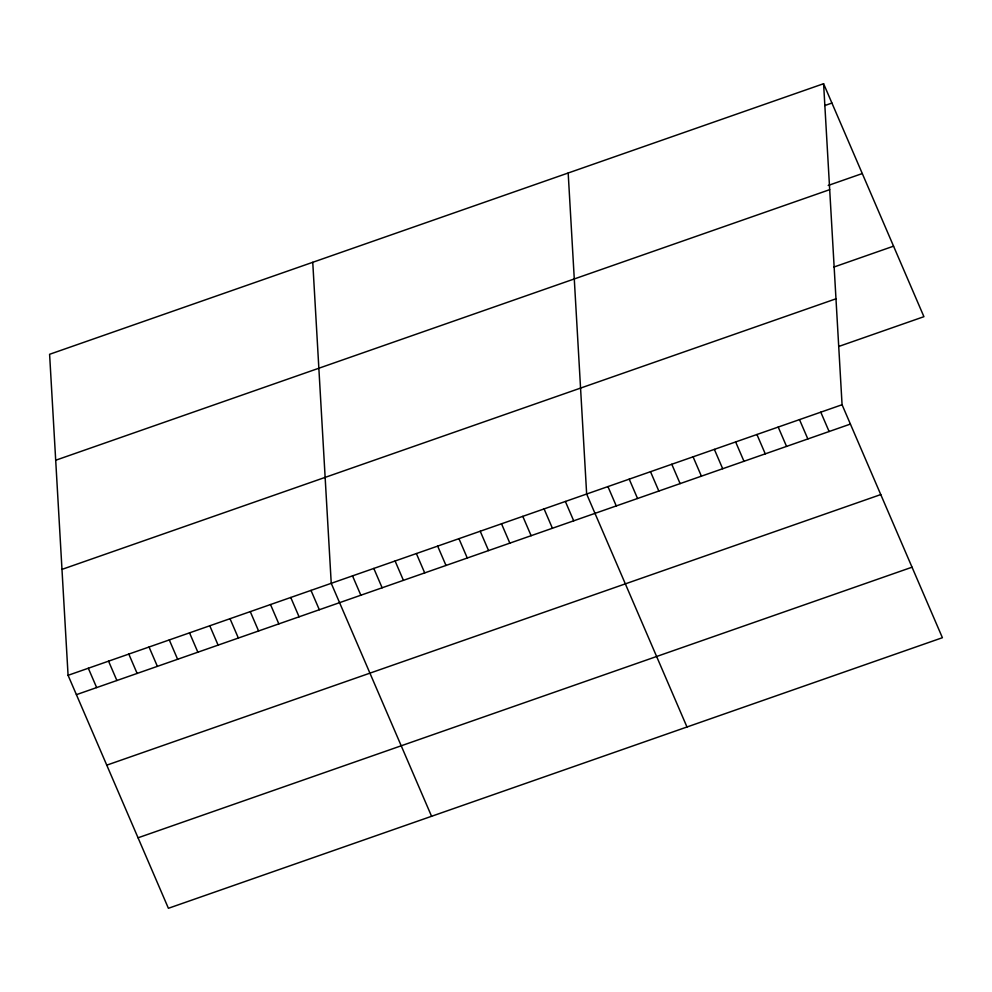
<?xml version="1.0" encoding="UTF-8"?>
<svg xmlns="http://www.w3.org/2000/svg" width="992" height="992" viewBox="0 0 992 992"><rect width="100%" height="100%" fill="white"/><g stroke="black" fill="none" stroke-linecap="round" stroke-linejoin="round"><path stroke-width="1.49" d="M823.596 83.712L49.6 354.293L68.076 675.316L168.404 908.288L942.4 637.707L842.072 404.736L823.596 83.712L923.924 316.684L838.786 346.444M824.823 105.536L831.916 103.056M828.221 185.454L862.284 173.55M55.701 460.238L829.696 189.658M833.962 267.022L893.556 246.177M61.975 569.383L835.971 298.803M68.076 675.316L842.072 404.736M76.409 694.66L850.404 424.08M106.764 765.154L880.76 494.574M138.049 837.794L912.045 567.201M820.781 412.176L829.114 431.52M799.502 419.628L807.835 438.96M778.212 427.068L786.544 446.4M756.933 434.508L765.266 453.84M735.642 441.948L743.975 461.28M714.364 449.388L722.684 468.72M693.073 456.828L701.406 476.16M671.795 464.268L680.115 483.6M650.504 471.708L658.837 491.052M629.226 479.148L637.546 498.492M607.935 486.588L616.268 505.932M686.985 727L586.656 494.028L568.18 173.005M565.366 501.468L573.698 520.812M544.087 508.921L552.408 528.252M522.796 516.361L531.129 535.692M501.518 523.801L509.838 543.132M480.227 531.241L488.56 550.572M458.949 538.681L467.269 558.012M437.658 546.121L445.991 565.452M416.38 553.561L424.7 572.892M395.089 561.001L403.422 580.345M373.81 568.441L382.131 587.785M352.52 575.881L360.852 595.225M431.57 816.28L331.241 583.321L312.753 262.297M310.992 590.401L319.325 609.733M290.755 597.482L299.076 616.813M270.506 604.55L278.839 623.894M250.269 611.63L258.59 630.974M230.02 618.71L238.353 638.042M209.783 625.791L218.104 645.122M189.534 632.859L197.867 652.203M169.297 639.939L177.618 659.271M149.048 647.02L157.381 666.351M128.811 654.088L137.132 673.432M108.562 661.168L116.895 680.512M88.325 668.248L96.646 687.58"/></g></svg>
